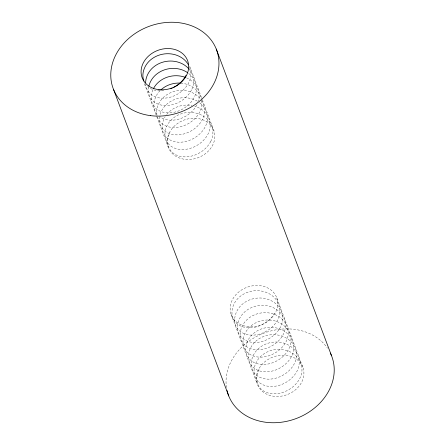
<?xml version="1.0" encoding="UTF-8"?>
<svg xmlns="http://www.w3.org/2000/svg" width="445" height="445" viewBox="0 0 445 445"><rect width="100%" height="100%" fill="white"/><g stroke="black" fill="none" stroke-linecap="round" stroke-linejoin="round"><path stroke-width="0.33" stroke-dasharray="2.23 1.67" d="M189.72 66.305L202.091 99.213M202.336 99.858L213.978 130.83A24.286 20.086 -20.6 0 1 185.203 159.366A24.286 20.086 -20.6 0 1 174.017 126.419A24.286 20.086 -20.6 0 1 213.978 130.83M276.796 297.944A24.286 20.086 -20.6 0 1 248.243 326.641A24.286 20.086 -20.6 0 1 236.762 293.8A24.286 20.086 -20.6 0 1 276.796 297.944L302.989 367.637A24.286 20.086 -20.6 0 1 274.437 396.328A24.286 20.086 -20.6 0 1 262.956 363.487A24.286 20.086 -20.6 0 1 302.989 367.637M144.386 83.677L168.154 146.911M231.072 314.309L257.266 384.002M226.477 387.617A55.191 45.646 -20.6 0 1 263.24 333.411A55.191 45.646 -20.6 0 1 327.448 348.124M199.722 102.795A24.013 20.971 -7.9 0 1 205.24 126.792A24.013 18.328 -30.1 0 1 174.857 141.721A24.013 18.328 -30.1 0 1 164.483 117.931A24.013 20.971 -7.9 0 1 165.156 116.74M197.385 101.199A24.013 20.971 -7.9 0 0 161.724 110.599A24.013 18.328 -30.1 0 0 160.222 114.298M210.752 141.46A24.013 20.971 -7.9 0 0 198.998 114.009A24.013 20.971 -7.9 0 0 167.242 125.273A24.013 18.328 -30.1 0 0 177.616 149.053A24.013 18.328 -30.1 0 0 207.999 134.134A24.013 20.971 -7.9 0 0 194.854 106.205M188.691 73.453A24.013 20.971 -7.9 0 1 194.209 97.449A24.013 18.328 -30.1 0 1 164.472 112.507A24.013 18.328 -30.1 0 1 152.869 89.812M210.758 141.465A24.013 18.328 -30.1 0 1 180.37 156.39A24.013 18.328 -30.1 0 1 169.996 132.599M201.68 100.498A24.013 20.971 -7.9 0 1 199.727 112.118A24.013 18.328 -30.1 0 1 176.815 127.409A24.013 18.328 -30.1 0 1 157.28 116.607M160.039 90.691A24.013 20.971 -7.9 0 0 156.212 95.931A24.013 18.328 -30.1 0 0 158.008 115.177M180.753 83.12A24.013 20.971 -7.9 0 1 201.435 99.207M145.654 83.782A24.013 18.328 -30.1 0 0 163.677 98.2A24.013 18.328 -30.1 0 0 188.697 82.787A24.013 20.971 -7.9 0 0 189.637 67.345M166.753 114.46A24.013 20.971 -7.9 0 1 191.99 105.504M201.602 100.47A24.013 20.971 -7.9 0 1 202.481 119.455A24.013 18.328 -30.1 0 1 175.402 134.841A24.013 18.328 -30.1 0 1 159.644 116.79M199.972 98.306A24.013 20.971 -7.9 0 0 158.971 103.268A24.013 18.328 -30.1 0 0 156.996 115.478M186.561 77.881A24.013 20.971 -7.9 0 1 198.448 101.015M196.968 104.792A24.013 18.328 -30.1 0 1 159.788 116.718M191.456 90.118A24.013 18.328 -30.1 0 1 164.372 105.498A24.013 18.328 -30.1 0 1 148.619 87.448M163.766 90.641A24.013 18.328 -30.1 0 1 147.835 86.636M188.941 68.964A24.013 20.971 -7.9 0 1 191.456 90.112M259.057 369.545A24.013 18.328 -30.1 0 0 269.436 393.336A24.013 18.328 -30.1 0 0 299.819 378.411A24.013 20.971 -7.9 0 0 288.065 350.955A24.013 20.971 -7.9 0 0 256.303 362.219A24.013 18.328 -30.1 0 0 266.677 385.999A24.013 18.328 -30.1 0 0 297.06 371.074A24.013 20.971 -7.9 0 0 285.306 343.618A24.013 20.971 -7.9 0 0 253.544 354.882A24.013 18.328 -30.1 0 0 263.918 378.667A24.013 18.328 -30.1 0 0 294.301 363.743A24.013 20.971 -7.9 0 0 282.547 336.286A24.013 20.971 -7.9 0 0 250.791 347.545A24.013 18.328 -30.1 0 0 261.165 371.33A24.013 18.328 -30.1 0 0 291.547 356.406A24.013 20.971 -7.9 0 0 279.794 328.95A24.013 20.971 -7.9 0 0 248.032 340.214A24.013 18.328 -30.1 0 0 258.406 363.993A24.013 18.328 -30.1 0 0 288.788 349.069A24.013 20.971 -7.9 0 0 277.035 321.613A24.013 20.971 -7.9 0 0 245.273 332.877A24.013 18.328 -30.1 0 0 255.647 356.662A24.013 18.328 -30.1 0 0 286.029 341.738A24.013 20.971 -7.9 0 0 274.276 314.281A24.013 20.971 -7.9 0 0 242.519 325.54A24.013 18.328 -30.1 0 0 252.893 349.325A24.013 18.328 -30.1 0 0 283.276 334.401A24.013 20.971 -7.9 0 0 271.522 306.944A24.013 20.971 -7.9 0 0 239.76 318.208A24.013 18.328 -30.1 0 0 250.135 341.988A24.013 18.328 -30.1 0 0 280.517 327.064A24.013 20.971 -7.9 0 0 268.763 299.607A24.013 20.971 -7.9 0 0 237.001 310.871A24.013 18.328 -30.1 0 0 247.376 334.657A24.013 18.328 -30.1 0 0 277.758 319.732A24.013 20.971 -7.9 0 0 266.004 292.276A24.013 20.971 -7.9 0 0 234.248 303.534A24.013 18.328 -30.1 0 0 244.622 327.32A24.013 18.328 -30.1 0 0 275.004 312.396"/><path stroke-width="0.67" d="M216.264 49.078L331.525 355.711M113.475 89.289L228.736 395.922M330.362 353.091A55.191 45.646 -20.6 0 1 295.397 418.834A55.191 45.646 -20.6 0 1 227.022 390.449M185.943 75.45A24.013 18.328 -30.1 0 1 173.572 87.487M172.221 88.149A24.013 18.328 -30.1 0 1 170.847 88.744M143.869 81.023A24.013 18.328 -30.1 0 1 145.181 66.583A24.013 20.971 -7.9 0 1 166.758 53.728A24.013 20.971 -7.9 0 1 188.508 64.942M188.941 68.964A24.013 20.971 -7.9 0 0 147.94 73.926A24.013 18.328 -30.1 0 0 145.637 82.575M187.556 72.624A24.013 20.971 -7.9 0 0 150.699 81.263A24.013 18.328 -30.1 0 0 148.864 86.208M160.723 90.029A24.013 20.971 -7.9 0 1 180.258 83.087M153.453 88.594A24.013 20.971 -7.9 0 1 185.215 77.335M150.499 115.633A55.191 45.646 -20.6 0 0 217.227 51.781A55.191 45.646 -20.6 0 0 126.892 40.133A55.191 45.646 -20.6 0 0 150.499 115.633M159.01 89.673A24.286 20.086 -20.6 0 0 187.784 61.143A24.286 20.086 -20.6 0 0 147.823 56.732A24.286 20.086 -20.6 0 0 159.01 89.673"/></g></svg>
